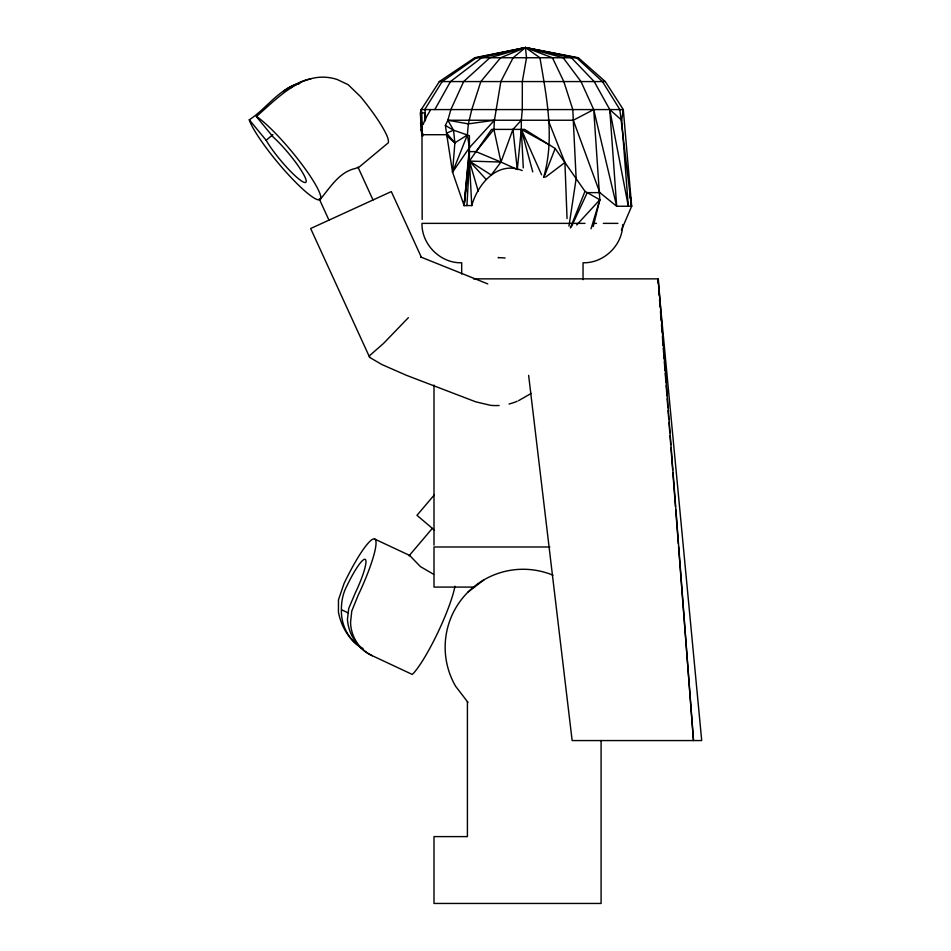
<?xml version="1.0" encoding="UTF-8"?>
<svg xmlns="http://www.w3.org/2000/svg" width="951" height="951" viewBox="0 0 951 951"><rect width="100%" height="100%" fill="white"/><g stroke="black" fill="none" stroke-linecap="round" stroke-linejoin="round"><path stroke-width="1.43" d="M425.085 121.157L424.586 112.896L421.721 112.896L421.721 112.159L422.292 129.491L421.031 129.491L420.473 112.896L421.269 109.579L439.35 81.572L474.704 57.749L525.439 47.55L578.351 57.749L605.3 81.572L623.297 109.579L631.666 206.236L621.431 230.106M543.627 177.397C555.051 137.943 546.563 97.216 539.942 57.749L525.439 47.55L476.463 57.749L442.179 81.572L424.717 109.579M454.994 586.244A55.693 8.892 -64.9 0 1 413.507 673.237L412.187 674.402L372.352 655.738A44.554 43.948 -49.7 0 1 347.436 619.493L348.708 608.474L355.27 592.996A33.226 5.302 -64.9 0 0 365.374 559.485A33.226 5.302 -64.9 0 0 346.889 585.899C342.158 594.708 340.886 604.634 341.516 614.465A44.554 43.948 -49.7 0 0 361.392 647.94M466.941 205.582L469.402 161.076L469.402 135.72L453.544 130.18L445.401 125.461L447.85 120.242L450.857 109.579L463.648 81.572L489.884 57.749L525.439 47.55L576.579 57.749L602.47 81.572L619.862 109.579L631.464 206.236M593.234 226.528L599.819 199.805L584.984 191.317L555.17 148.487L524.595 129.395L491.596 129.395L469.402 161.076L491.227 175.02L500.975 162.062L493.902 129.395L494.437 120.242L500.844 81.572L513.112 57.749L525.439 47.55L571.408 57.749L594.185 81.572L609.769 109.579L628.302 206.236L631.666 206.236M622.667 224.662C622.548 245.37 603.707 263.368 583.046 262.773L583.046 279.665M522.218 170.574C497.563 160.398 477.782 183.947 471.767 205.582L464.088 205.582L452.557 172.167L454.875 142.864L453.544 130.18L447.85 120.242L573.287 120.242L593.709 109.579L581.002 81.572L563.17 57.749L525.439 47.55L481.646 57.749L450.465 81.572L434.809 109.579M521.326 120.242L522.289 109.579L522.325 81.572L526.521 57.749L525.439 47.55L500.618 57.749L480.837 81.572L471.779 109.579L468.368 123.88L467.345 135.006L469.402 147.69L464.088 205.582L469.402 161.076L500.975 162.062L517.296 169.516L521.326 129.395L521.326 120.242L512.946 129.395L500.975 162.062L476.023 151.625L469.402 151.625L464.088 205.582M525.439 47.55L552.436 57.749L563.812 81.572L572.799 109.579L573.287 120.242L599.819 192.625L616.676 206.248L628.302 206.236L621.692 120.242L623.297 109.579L421.269 109.579L421.222 123.915L422.684 135.957M568.971 226.148L576.14 178.61L573.287 120.242M591.035 228.787L599.819 199.805L593.709 109.579L616.676 206.248L609.769 109.579L621.692 120.242M423.254 124.45L424.931 119.541L430.125 110.601M543.901 177.421L555.17 148.487M446.946 136.017L452.557 172.167L467.345 135.006L454.875 142.864L446.946 136.017L445.401 125.461M570.362 227.99L584.984 191.317M571.337 226.885L587.266 192.625L599.819 192.625M421.721 123.024L421.222 123.915L420.473 123.024M452.557 172.167L469.402 147.69L494.437 120.242L468.368 123.88L447.85 120.242M476.023 151.625L493.902 129.395M434.179 495.055L416.978 515.335L434.429 530.135M432.336 528.364L409.073 555.776L409.655 555.443L420.461 566.641L433.608 574.285M576.71 224.947L599.819 199.805M408.359 317.682L383.574 343.382L369.392 355.829L369.654 357.374L381.791 364.506L406.291 375.253L475.785 401.845L490.502 405.316A55.598 54.837 65.4 0 0 499.132 405.495M328.963 220.145L319.239 198.902L319.881 199.793C330.021 187.834 339.067 171.953 355.531 168.434L358.04 167.281L358.099 167.947L387.473 143.482A55.693 8.892 50.2 0 0 360.524 96.645L348.137 84.675L337.153 79.48C304.142 68.817 278.679 97.204 256.354 116.545L258.161 117.639A55.693 8.892 50.2 0 1 313.675 181.498A55.693 8.892 50.2 0 1 300.861 187.359A55.693 8.892 50.2 0 1 249.792 121.466L249.293 119.778C266.458 108.866 278.916 88.384 299.601 83.617M256.354 116.545L273.187 137.039A33.226 5.302 50.2 0 1 302.989 173.308A33.226 5.302 50.2 0 1 295.927 176.541A33.226 5.302 50.2 0 1 266.137 140.273L272.913 134.626M467.975 592.104L484.13 579.706M545.636 177.088L564.918 162.49L548.216 120.242M531.193 393.417L518.533 400.68M453.544 130.18L446.59 133.152L454.875 142.864M474.704 57.749L578.351 57.749M439.35 81.572L605.3 81.572M421.911 131.666L421.031 129.491L421.864 134.091L423.112 134.091M447.469 134.709L421.971 134.709L422.173 219.467M584.996 223.366L421.971 223.366C421.519 244.55 440.503 263.415 461.687 262.773L461.687 274.031M593.602 223.366L596.479 223.366M603.314 223.366L617.912 223.366M473.503 278.857L658.306 278.857L693.493 740.567L678.562 546.706M549.856 546.98L434.001 546.98L434.001 587.088L474.513 587.088M505.124 257.994L498.134 257.566L498.776 257.614M487.756 283.897L420.817 257.032L421.448 257.424L391.313 191.591L310.656 228.525L369.654 357.374M363.056 648.523C349.611 641.176 341.088 626.745 338.425 611.933L338.473 599.796L344.06 583.498A55.693 8.892 -64.9 0 1 375.039 539.217L409.655 555.443M341.766 609.888L348.435 613.003M549.714 145.087L521.326 129.395L523.288 167.887M372.352 655.738C359.288 649.925 350.776 636.433 350.574 622.239L351.763 611.065L358.099 595.397A55.693 8.892 -64.9 0 0 375.039 539.217M471.767 205.582L469.402 161.076L485.747 179.002M249.293 119.778L266.137 140.273M467.975 702.373L455.588 686.23A77.982 77.982 0 0 1 552.959 575.2M358.04 167.281L373.006 199.972M541.583 174.794L521.326 129.395L532.762 171.917M421.864 134.091L422.577 136.29M469.402 161.076L478.246 191.199M425.62 119.66L425.073 109.579M421.709 112.896L421.269 109.579L421.222 123.915L420.473 112.896M630.537 198.914L630.014 194.527L630.596 198.949M631.06 203.312L631.416 206.236L630.917 201.862M528.637 375.36L572.145 740.567L701.707 740.567L657.937 278.857L658.282 283.303M512.946 129.395L517.296 169.516M658.627 287.737L659.198 295.143M659.53 299.577L660.101 306.983M660.446 311.417L661.135 320.297M661.468 324.731L662.039 332.137M662.383 336.571L663.073 345.451M663.299 348.411L664.095 358.777M664.321 361.737L665.011 370.617M665.236 373.577L665.914 382.445M666.14 385.405L666.936 395.771M667.174 398.731L667.852 407.61M668.077 410.57L668.767 419.45M668.993 422.41L669.789 432.764M670.015 435.724L670.705 444.604M670.93 447.564L672.642 469.758M672.868 472.718L675.483 506.752M675.721 509.712L678.336 543.746M564.918 162.49L567.046 218.564M601.091 740.544L601.091 903.45L434.001 903.45L434.001 836.607L467.416 836.607L467.416 701.648M434.001 385.084L434.001 545.149M283.089 91.617A44.554 43.948 65.4 0 1 299.565 83.058M290.15 88.384A44.554 43.948 65.4 0 1 310.834 78.921M517.225 401.251A55.598 54.837 65.4 0 1 509.047 403.997"/></g></svg>
